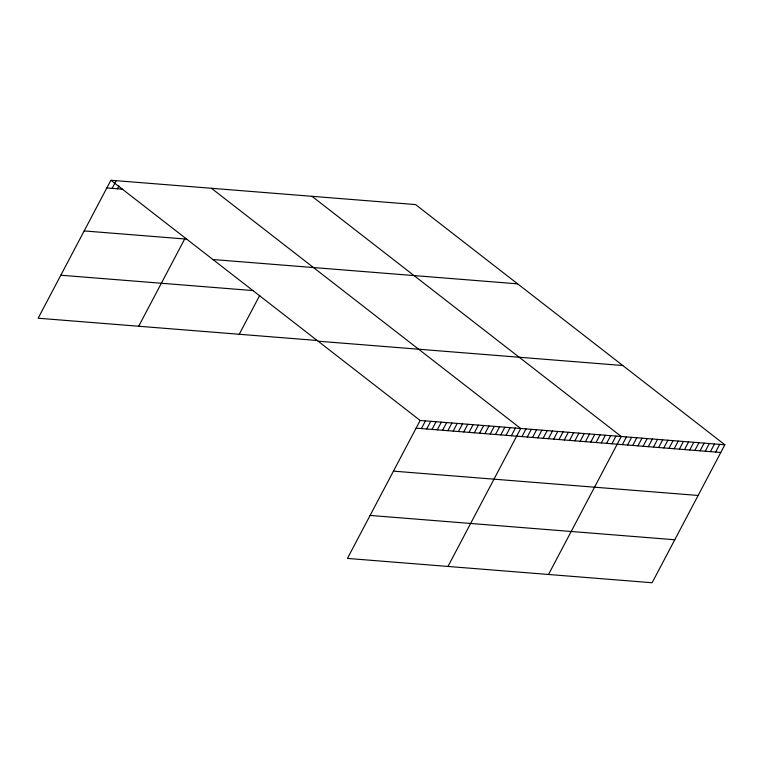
<?xml version="1.0" encoding="UTF-8"?>
<svg xmlns="http://www.w3.org/2000/svg" width="763" height="763" viewBox="0 0 763 763"><rect width="100%" height="100%" fill="white"/><g stroke="black" fill="none" stroke-linecap="round" stroke-linejoin="round"><path stroke-width="1.14" d="M724.85 444.781L420.165 420.461L347.432 558.421L652.117 582.741L724.85 444.781L415.568 204.579L110.883 180.259L38.15 318.219L316.941 340.47M112.123 188.366L116.176 180.678M117.416 188.795L118.933 185.905M138.694 326.24L184.713 238.962M239.239 334.27L259.754 295.376M421.405 428.577L425.458 420.88M426.698 428.997L430.752 421.31M431.992 429.416L436.035 421.729M437.275 429.836L441.329 422.149M442.569 430.265L446.622 422.578M447.862 430.685L451.915 422.998M453.155 431.105L457.209 423.417M458.449 431.534L462.502 423.846M463.742 431.953L467.795 424.266M469.035 432.373L473.079 424.686M474.319 432.793L478.372 425.105M479.612 433.222L483.666 425.535M484.906 433.642L488.959 425.954M490.199 434.061L494.252 426.374M495.492 434.49L499.546 426.803M500.786 434.91L504.839 427.223M506.069 435.33L510.123 427.642M511.363 435.749L515.416 428.062M447.976 566.442L520.709 428.491L211.437 188.289M521.949 436.598L526.003 428.911M527.243 437.018L531.296 429.331M532.536 437.447L536.589 429.76M537.829 437.867L541.883 430.179M543.113 438.286L547.166 430.599M548.406 438.706L552.46 431.019M553.7 439.135L557.753 431.448M558.993 439.555L563.046 431.868M564.286 439.974L568.34 432.287M569.58 440.404L573.633 432.716M574.873 440.823L578.926 433.136M580.157 441.243L584.21 433.556M585.45 441.663L589.503 433.975M590.743 442.092L594.797 434.405M596.037 442.511L600.09 434.824M601.33 442.931L605.383 435.244M606.623 443.36L610.677 435.673M611.916 443.78L615.96 436.093M548.521 574.472L621.254 436.512L311.981 196.31M622.379 444.619L626.433 436.932M627.567 445.029L631.621 437.342M632.746 445.439L636.8 437.752M637.925 445.859L641.979 438.172M643.104 446.269L647.158 438.582M648.283 446.679L652.336 438.992M653.462 447.099L657.515 439.412M658.641 447.509L662.694 439.822M663.82 447.919L667.873 440.232M668.998 448.339L673.052 440.652M674.177 448.749L678.231 441.062M679.356 449.159L683.41 441.472M684.535 449.579L688.588 441.891M689.723 449.989L693.777 442.302M694.902 450.399L698.956 442.712M700.081 450.819L704.135 443.131M705.26 451.229L709.313 443.541M710.439 451.648L714.492 443.952M715.618 452.058L719.671 444.371M106.83 187.946L122.709 189.214M84.168 230.931L186.83 239.134M212.944 259.525L517.638 283.846M60.811 275.224L253.44 290.608M318.104 341.195L622.789 365.515M416.112 428.148L720.797 452.469M393.45 471.143L698.135 495.464M370.093 515.435L674.778 539.756M110.883 180.259L420.165 420.461"/></g></svg>
